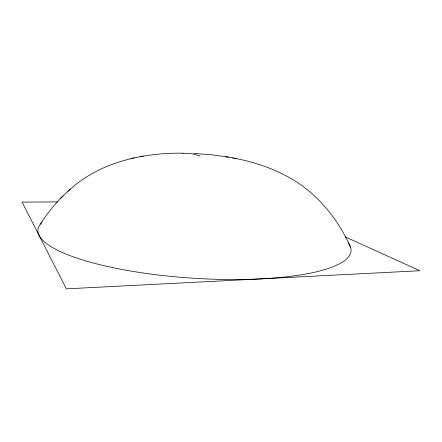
<?xml version="1.0" encoding="UTF-8"?>
<svg xmlns="http://www.w3.org/2000/svg" width="442" height="442" viewBox="0 0 442 442"><rect width="100%" height="100%" fill="white"/><g stroke="black" fill="none" stroke-linecap="round" stroke-linejoin="round"><path stroke-width="0.66" d="M40.283 224.227C46.902 214.099 54.261 204.37 63.018 195.983M68.057 191.198C98.676 162.38 142.004 152.678 182.999 153.153M60.471 198.425L70.333 189.01M130.838 158.59L134.125 157.932M140.655 156.612L143.401 156.065M182.64 153.529C188.574 152.612 194.546 154.015 200.077 156.131M57.968 201.917L22.1 202.116L66.361 288.847L419.9 270.725L345.252 236.873M193.8 153.451L212.381 154.86L228.448 157.142M232.752 157.932C252.879 161.529 272.592 168.059 290.416 178.176C317.5 193.568 337.749 218.768 350.462 246.918M225.608 156.634L236.431 158.59M348.186 242.868A156.91 37.758 3.8 0 1 190.977 278.068A156.91 37.758 3.8 0 1 42.244 222.077"/></g></svg>
